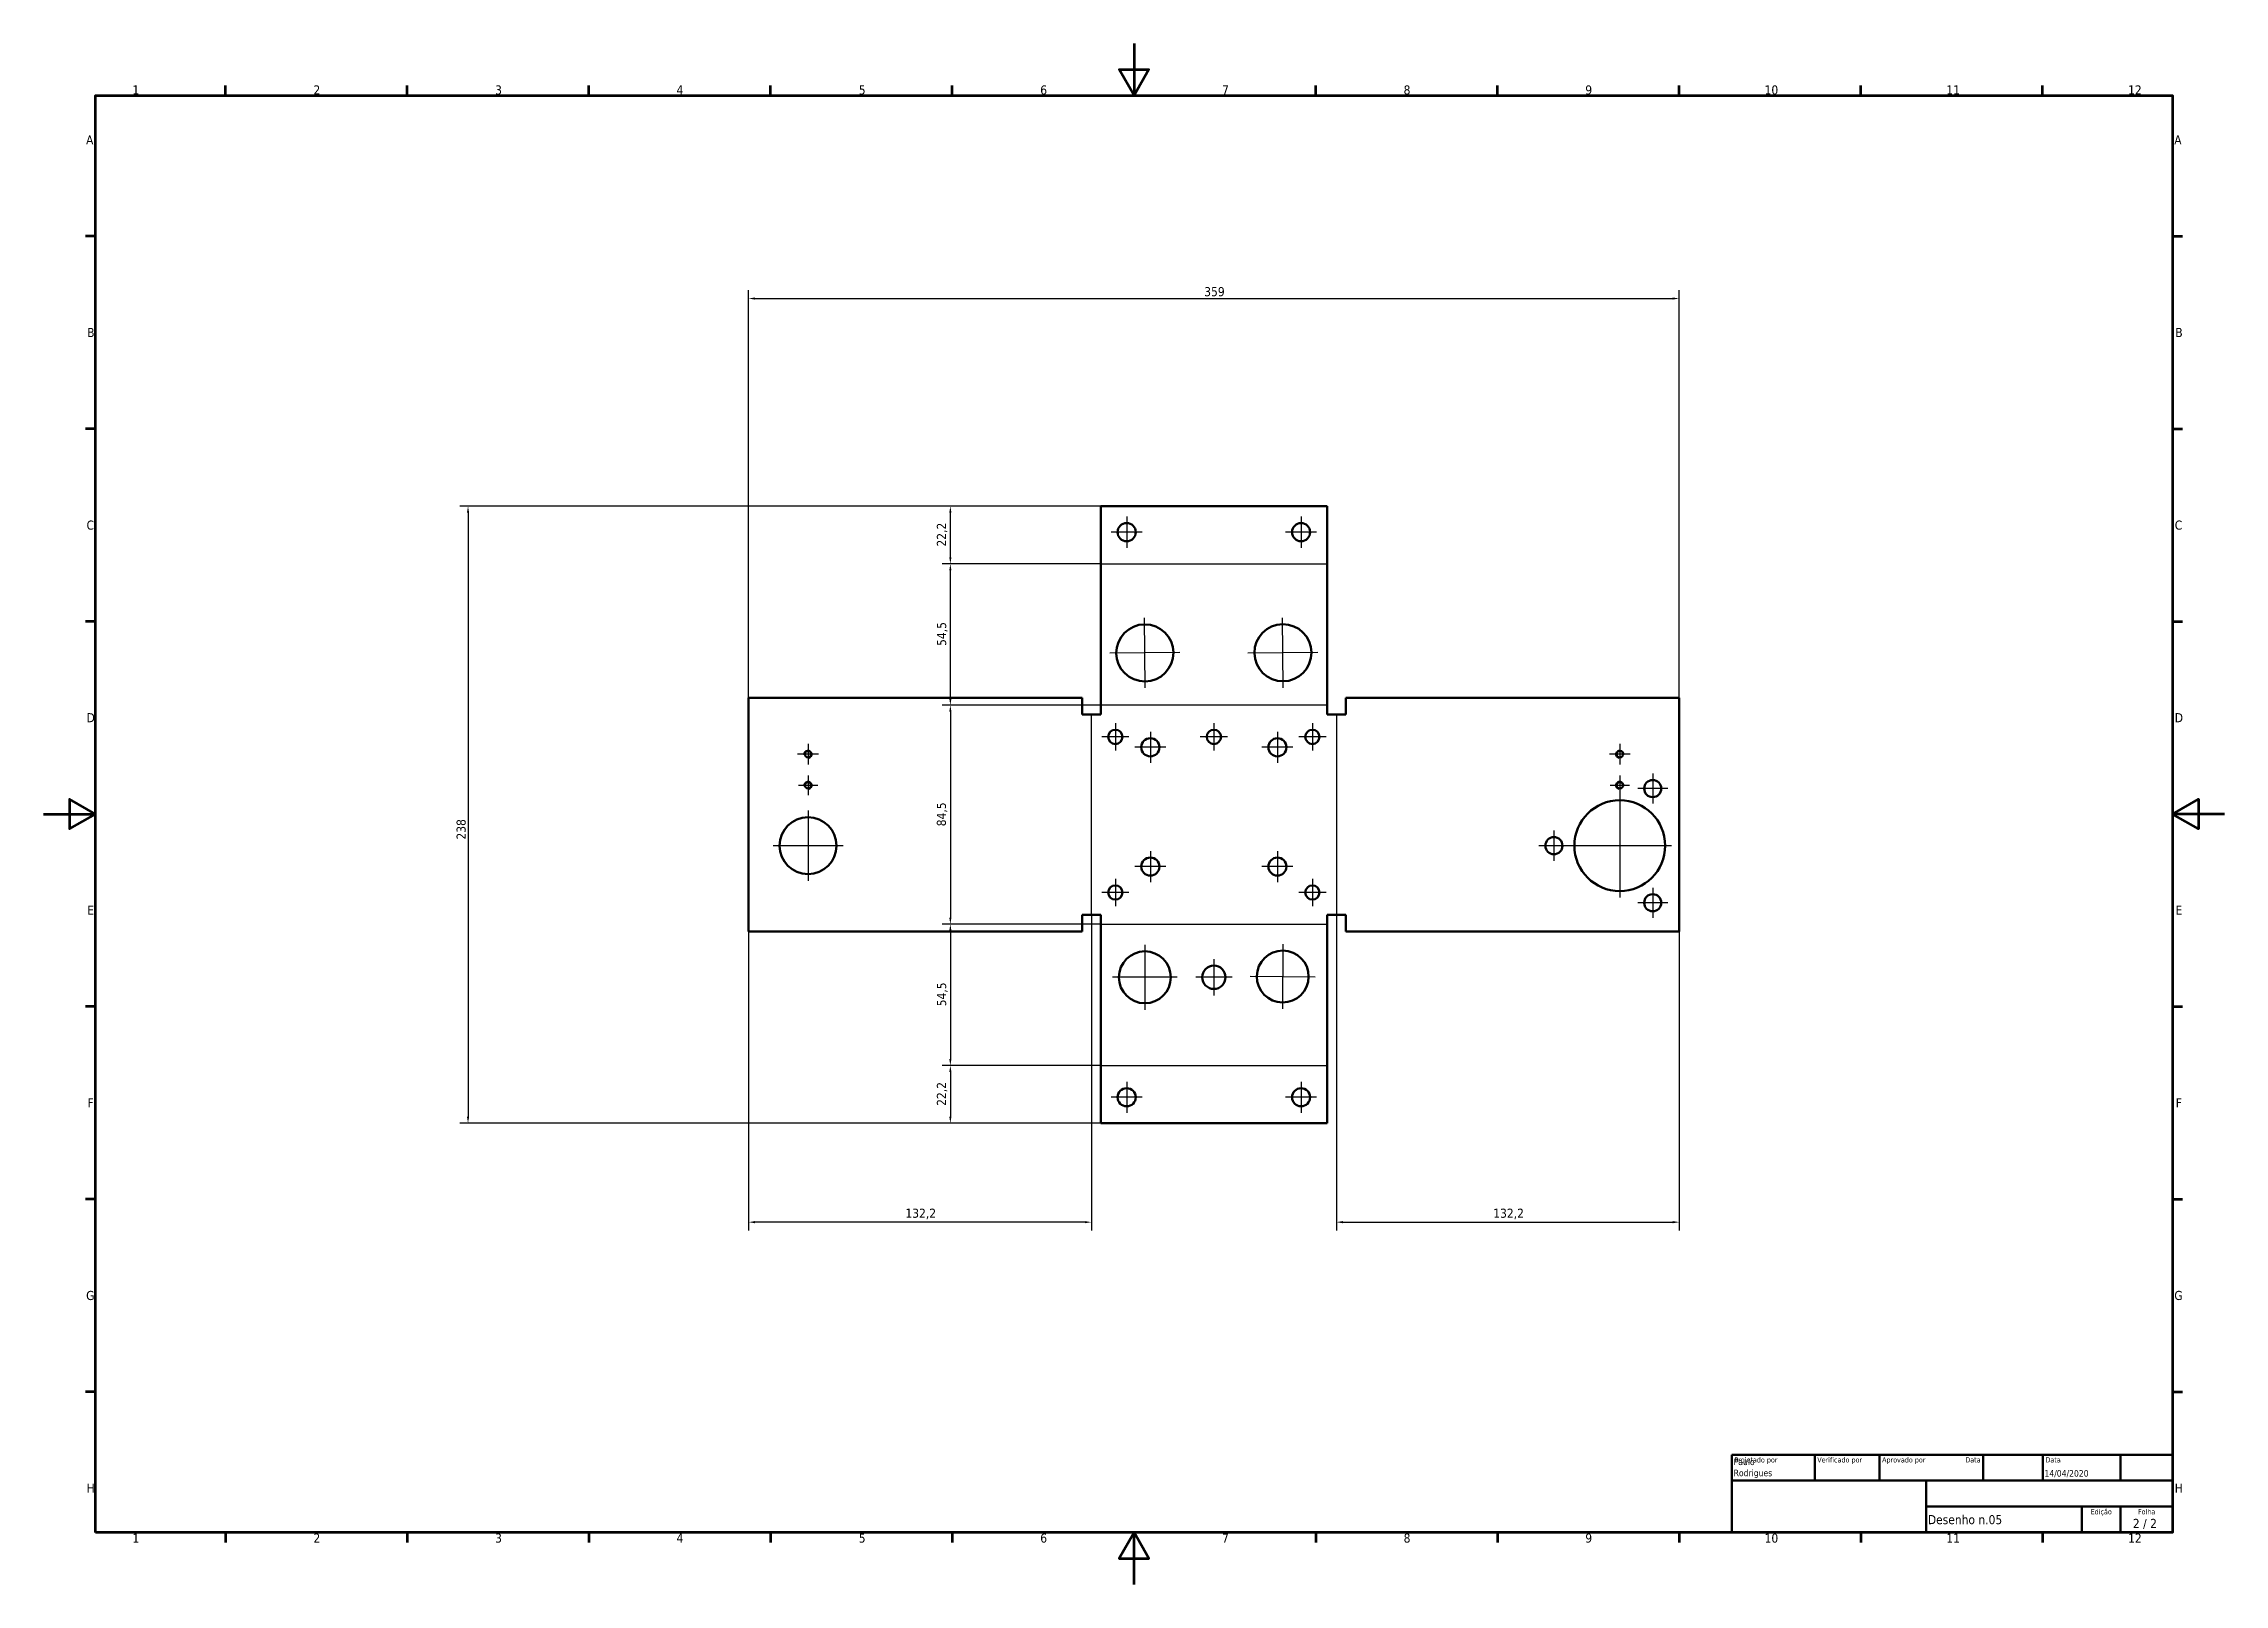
# Model space of a CAD drawing. Header units: millimetres. Extents: x 0 to 841, y 0 to 594.
import ezdxf
from ezdxf.enums import TextEntityAlignment as Align

# ---------------------------------------------------------------- set-up
doc = ezdxf.new("R2010")
doc.units = ezdxf.units.MM
for name, color, linetype, lineweight in [('Borda (ISO)', 7, 'Continuous', 70), ('Dimensão (ISO)', 7, 'Continuous', 25), ('Estreito visível (ISO)', 7, 'Continuous', 35), ('Linha de centro curva (ISO)', 7, 'Continuous', 25), ('Marca de centro (ISO)', 7, 'Continuous', 25), ('Título (ISO)', 7, 'Continuous', 50), ('Visível (ISO)', 7, 'Continuous', 50)]:
    doc.layers.add(name, color=color, linetype=linetype, lineweight=lineweight)
doc.styles.add('Estilo de texto13', font='tahoma.ttf')
doc.styles.add('Estilo de texto14', font='tahoma.ttf')
doc.styles.add('Texto da nota (ISO)', font='tahoma.ttf')
doc.dimstyles.new('Padrão (ISO)', dxfattribs={"dimtxt": 3.5, "dimasz": 2.5, "dimexe": 3.175, "dimexo": 0, "dimgap": 0.762, "dimtad": 1, "dimrnd": 1e-08, "dimzin": 0, "dimtxsty": 'Texto da nota (ISO)', "dimcen": 0.09, "dimdle": 10, "dimclrd": 256, "dimclre": 256, "dimclrt": 256, "dimazin": 0, "dimtfac": 1.001486, "dimtmove": 0, "dimatfit": 3, "dimfxl": 1, "dimtolj": 1, "dimtzin": 0, "dimlwd": -1, "dimlwe": -1, "dimarcsym": 0})

# ---------------------------------------------------------------- blocks, each defined once
blk = doc.blocks.new('Bordas Borda padrão')
at = {"layer": 'Borda (ISO)'}
for p, q in [((70.08, 574), (70.08, 577.9)), ((140.17, 574), (140.17, 577.9)), ((210.25, 574), (210.25, 577.9)), ((280.33, 574), (280.33, 577.9)), ((350.42, 574), (350.42, 577.9)), ((490.58, 574), (490.58, 577.9)), ((560.67, 574), (560.67, 577.9)), ((630.75, 574), (630.75, 577.9)), ((700.83, 574), (700.83, 577.9)), ((770.92, 574), (770.92, 577.9)), ((20, 519.75), (16.1, 519.75)), ((821, 519.75), (824.9, 519.75)), ((20, 445.5), (16.1, 445.5)), ((821, 445.5), (824.9, 445.5)), ((20, 371.25), (16.1, 371.25)), ((821, 371.25), (824.9, 371.25)), ((20, 222.75), (16.1, 222.75)), ((821, 222.75), (824.9, 222.75)), ((20, 148.5), (16.1, 148.5)), ((821, 148.5), (824.9, 148.5)), ((20, 74.25), (16.1, 74.25)), ((821, 74.25), (824.9, 74.25)), ((70.08, 20), (70.08, 16.1)), ((140.17, 20), (140.17, 16.1)), ((210.25, 20), (210.25, 16.1)), ((280.33, 20), (280.33, 16.1)), ((350.42, 20), (350.42, 16.1)), ((490.58, 20), (490.58, 16.1)), ((560.67, 20), (560.67, 16.1)), ((630.75, 20), (630.75, 16.1)), ((700.83, 20), (700.83, 16.1)), ((770.92, 20), (770.92, 16.1))]:
    blk.add_line(p, q, dxfattribs=at)
at = {"layer": 'Borda (ISO)', "flags": 128}
for points in [[(420.5, 594), (420.5, 574), (414.73, 584), (426.27, 584), (420.5, 574)], [(20, 20), (20, 574), (821, 574), (821, 20), (20, 20)], [(0, 297), (20, 297), (10, 302.77), (10, 291.23), (20, 297)], [(841, 297), (821, 297), (831, 302.77), (831, 291.23), (821, 297)], [(420.5, 0), (420.5, 20), (414.73, 10), (426.27, 10), (420.5, 20)]]:
    blk.add_lwpolyline(points, dxfattribs=at)
at = {"layer": 'Borda (ISO)', "char_height": 3.5, "attachment_point": 7, "style": 'Texto da nota (ISO)'}
for s, insert in [('1', (34.25, 574.4)), ('2', (104.06, 574.4)), ('3', (174.12, 574.33)), ('4', (244.07, 574.4)), ('5', (314.35, 574.33)), ('6', (384.34, 574.33)), ('7', (454.46, 574.4)), ('8', (524.48, 574.32)), ('9', (594.55, 574.33)), ('10', (663.69, 574.33)), ('11', (733.77, 574.4)), ('12', (803.86, 574.4)), ('A', (16.36, 555.13)), ('A', (821.66, 555.13)), ('B', (16.78, 480.88)), ('B', (822.08, 480.88)), ('C', (16.56, 406.56)), ('C', (821.86, 406.56)), ('D', (16.57, 332.38)), ('D', (821.87, 332.38)), ('E', (16.85, 258.13)), ('E', (822.15, 258.13)), ('F', (16.94, 183.88)), ('F', (822.24, 183.88)), ('G', (16.4, 109.56)), ('G', (821.7, 109.56)), ('H', (16.57, 35.38)), ('H', (821.87, 35.38)), ('1', (34.25, 16.1)), ('2', (104.06, 16.1)), ('3', (174.12, 16.03)), ('4', (244.07, 16.1)), ('5', (314.35, 16.03)), ('6', (384.34, 16.03)), ('7', (454.46, 16.1)), ('8', (524.48, 16.02)), ('9', (594.55, 16.03)), ('10', (663.69, 16.03)), ('11', (733.77, 16.1)), ('12', (803.86, 16.1))]:
    blk.add_mtext(s, dxfattribs=dict(at, insert=insert))
blk = doc.blocks.new('Blocos de títulos ISO')
at = {"layer": 'Título (ISO)'}
for p, q in [((270.07, 130), (100.07, 130)), ((100.07, 130), (100.07, 100)), ((132.07, 120), (132.07, 130)), ((157.07, 120), (157.07, 130)), ((197.07, 120), (197.07, 130)), ((220.07, 120), (220.07, 130)), ((250.07, 120), (250.07, 130)), ((270.07, 100), (270.07, 130)), ((100.07, 120), (270.07, 120)), ((175.07, 120), (175.07, 100)), ((270.07, 110), (175.07, 110)), ((235.07, 100), (235.07, 110)), ((250.07, 100), (250.07, 110)), ((100.07, 100), (270.07, 100))]:
    blk.add_line(p, q, dxfattribs=at)
at = {"layer": 'Título (ISO)', "style": 'Estilo de texto14'}
for s, p in [('Projetado por', (101.07, 129)), ('Verificado por', (133.07, 129)), ('Aprovado por', (158.07, 129)), ('Data', (221.07, 129))]:
    blk.add_text(s, height=2, dxfattribs=at).set_placement(p, align=Align.TOP_LEFT)
blk.add_text('Data', height=2, dxfattribs=at).set_placement((196.07, 129), align=Align.TOP_RIGHT)
for s, p in [('Edição', (242.57, 109)), ('Folha', (260.07, 109))]:
    blk.add_text(s, height=2, dxfattribs=at).set_placement(p, align=Align.TOP_CENTER)
at = {"layer": 'Título (ISO)', "style": 'Texto da nota (ISO)'}
blk.add_text('2 / 2 ', height=3.5, dxfattribs=at).set_placement((260.07, 103.5), align=Align.MIDDLE_CENTER)
at = {"layer": 'Título (ISO)'}
for tag, p, height, style in [('AUTOR_001', (100.82, 125.99), 2.5, 'Estilo de texto13'), ('AUTOR_002', (100.82, 121.71), 2.5, 'Estilo de texto13'), ('DATA_DE_CRIAÇÃO_001', (220.69, 121.54), 2.5, 'Estilo de texto13'), ('NÚMERO_DA_PEÇA_001', (175.72, 103.21), 3.5, 'Texto da nota (ISO)')]:
    blk.add_attdef(tag, p, '', height=height, dxfattribs=dict(at, style=style))
at = {"layer": 'Título (ISO)', "style": 'Estilo de texto13'}
for tag, p in [('VERIFICADO_POR', (133.07, 121)), ('APROVADO_POR_ENG.', (158.07, 121))]:
    blk.add_attdef(tag, text='', height=2.5, dxfattribs=at).set_placement(p, align=Align.BOTTOM_LEFT)
blk.add_attdef('DATA_DE_APROVAÇÃO_DA_ENG.', text='', height=2.5, dxfattribs=at).set_placement((196.07, 121), align=Align.BOTTOM_RIGHT)
at = {"layer": 'Título (ISO)', "style": 'Texto da nota (ISO)'}
for tag, p in [('EMPRESA', (137.41, 109.96)), ('TÍTULO', (222.57, 115)), ('NÚMERO_DE_REVISÃO', (242.57, 103.5))]:
    blk.add_attdef(tag, text='', height=3.5, dxfattribs=at).set_placement(p, align=Align.MIDDLE_CENTER)
blk = doc.blocks.new('*D5')
at = {"layer": 'Defpoints', "color": 0, "transparency": 16777216}
for p in [(407.68, 415.66), (163.68, 177.8), (407.68, 177.8)]:
    blk.add_point(p, dxfattribs=at)
at = {"layer": 'Dimensão (ISO)', "transparency": 16777216}
for p, q in [((407.68, 415.66), (160.51, 415.66)), ((163.68, 413.16), (163.68, 180.3)), ((407.68, 177.8), (160.51, 177.8))]:
    blk.add_line(p, q, dxfattribs=at)
for points in [[(163.26, 413.16), (164.1, 413.16), (163.68, 415.66)], [(163.26, 180.3), (164.1, 180.3), (163.68, 177.8)]]:
    blk.add_solid(points, dxfattribs=at)
at = {"layer": 'Dimensão (ISO)', "transparency": 16777216, "insert": (159.26, 287.14), "char_height": 3.5, "attachment_point": 1, "rotation": 90, "style": 'Texto da nota (ISO)'}
blk.add_mtext('\\A1;238', dxfattribs=at)
blk = doc.blocks.new('*D6')
at = {"layer": 'Defpoints', "color": 0, "transparency": 16777216}
for p in [(630.78, 495.73), (271.85, 341.73), (630.78, 341.73)]:
    blk.add_point(p, dxfattribs=at)
at = {"layer": 'Dimensão (ISO)', "transparency": 16777216}
for p, q in [((271.85, 341.73), (271.85, 498.9)), ((630.78, 341.73), (630.78, 498.9)), ((274.35, 495.73), (628.28, 495.73))]:
    blk.add_line(p, q, dxfattribs=at)
for points in [[(274.35, 496.14), (274.35, 495.31), (271.85, 495.73)], [(628.28, 496.14), (628.28, 495.31), (630.78, 495.73)]]:
    blk.add_solid(points, dxfattribs=at)
at = {"layer": 'Dimensão (ISO)', "transparency": 16777216, "insert": (447.58, 500.13), "char_height": 3.5, "attachment_point": 1, "style": 'Texto da nota (ISO)'}
blk.add_mtext('\\A1;359', dxfattribs=at)
blk = doc.blocks.new('*D7')
at = {"layer": 'Defpoints', "color": 0, "transparency": 16777216}
for p in [(407.68, 200.03), (349.68, 177.8), (407.68, 177.8)]:
    blk.add_point(p, dxfattribs=at)
at = {"layer": 'Dimensão (ISO)', "transparency": 16777216}
for p, q in [((407.68, 200.03), (346.51, 200.03)), ((349.68, 197.53), (349.68, 180.3)), ((407.68, 177.8), (346.51, 177.8))]:
    blk.add_line(p, q, dxfattribs=at)
for points in [[(349.26, 197.53), (350.1, 197.53), (349.68, 200.03)], [(349.26, 180.3), (350.1, 180.3), (349.68, 177.8)]]:
    blk.add_solid(points, dxfattribs=at)
at = {"layer": 'Dimensão (ISO)', "transparency": 16777216, "insert": (344.48, 184.48), "char_height": 3.5, "attachment_point": 1, "rotation": 90, "style": 'Texto da nota (ISO)'}
blk.add_mtext('\\A1;22,2', dxfattribs=at)
blk = doc.blocks.new('*D8')
at = {"layer": 'Defpoints', "color": 0, "transparency": 16777216}
for p in [(407.68, 254.49), (349.68, 200.03), (407.68, 200.03)]:
    blk.add_point(p, dxfattribs=at)
at = {"layer": 'Dimensão (ISO)', "transparency": 16777216}
for p, q in [((407.68, 254.49), (346.51, 254.49)), ((349.68, 251.99), (349.68, 202.53)), ((407.68, 200.03), (346.51, 200.03))]:
    blk.add_line(p, q, dxfattribs=at)
for points in [[(349.26, 251.99), (350.1, 251.99), (349.68, 254.49)], [(349.26, 202.53), (350.1, 202.53), (349.68, 200.03)]]:
    blk.add_solid(points, dxfattribs=at)
at = {"layer": 'Dimensão (ISO)', "transparency": 16777216, "insert": (344.55, 222.86), "char_height": 3.5, "attachment_point": 1, "rotation": 90, "style": 'Texto da nota (ISO)'}
blk.add_mtext('\\A1;54,5', dxfattribs=at)
blk = doc.blocks.new('*D9')
at = {"layer": 'Defpoints', "color": 0, "transparency": 16777216}
for p in [(498.54, 258.1), (630.78, 251.73), (630.78, 139.64)]:
    blk.add_point(p, dxfattribs=at)
at = {"layer": 'Dimensão (ISO)', "transparency": 16777216}
for p, q in [((498.54, 258.1), (498.54, 136.47)), ((630.78, 251.73), (630.78, 136.47)), ((501.04, 139.64), (628.28, 139.64))]:
    blk.add_line(p, q, dxfattribs=at)
for points in [[(501.04, 140.06), (501.04, 139.22), (498.54, 139.64)], [(628.28, 140.06), (628.28, 139.22), (630.78, 139.64)]]:
    blk.add_solid(points, dxfattribs=at)
at = {"layer": 'Dimensão (ISO)', "transparency": 16777216, "insert": (559.05, 144.85), "char_height": 3.5, "attachment_point": 1, "style": 'Texto da nota (ISO)'}
blk.add_mtext('\\A1;132,2', dxfattribs=at)
blk = doc.blocks.new('*D10')
at = {"layer": 'Defpoints', "color": 0, "transparency": 16777216}
for p in [(404.08, 258.1), (271.85, 251.73), (271.85, 139.64)]:
    blk.add_point(p, dxfattribs=at)
at = {"layer": 'Dimensão (ISO)', "transparency": 16777216}
for p, q in [((404.08, 258.1), (404.08, 136.47)), ((271.85, 251.73), (271.85, 136.47)), ((401.58, 139.64), (274.35, 139.64))]:
    blk.add_line(p, q, dxfattribs=at)
for points in [[(274.35, 140.06), (274.35, 139.22), (271.85, 139.64)], [(401.58, 140.06), (401.58, 139.22), (404.08, 139.64)]]:
    blk.add_solid(points, dxfattribs=at)
at = {"layer": 'Dimensão (ISO)', "transparency": 16777216, "insert": (332.35, 144.85), "char_height": 3.5, "attachment_point": 1, "style": 'Texto da nota (ISO)'}
blk.add_mtext('\\A1;132,2', dxfattribs=at)
blk = doc.blocks.new('*D11')
at = {"layer": 'Defpoints', "color": 0, "transparency": 16777216}
for p in [(407.68, 338.96), (349.68, 254.49), (407.68, 254.49)]:
    blk.add_point(p, dxfattribs=at)
at = {"layer": 'Dimensão (ISO)', "transparency": 16777216}
for p, q in [((407.68, 338.96), (346.51, 338.96)), ((349.68, 336.46), (349.68, 256.99)), ((407.68, 254.49), (346.51, 254.49))]:
    blk.add_line(p, q, dxfattribs=at)
for points in [[(349.26, 336.46), (350.1, 336.46), (349.68, 338.96)], [(349.26, 256.99), (350.1, 256.99), (349.68, 254.49)]]:
    blk.add_solid(points, dxfattribs=at)
at = {"layer": 'Dimensão (ISO)', "transparency": 16777216, "insert": (344.47, 292.27), "char_height": 3.5, "attachment_point": 1, "rotation": 90, "style": 'Texto da nota (ISO)'}
blk.add_mtext('\\A1;84,5', dxfattribs=at)
blk = doc.blocks.new('*D12')
at = {"layer": 'Defpoints', "color": 0, "transparency": 16777216}
for p in [(349.68, 393.42), (407.68, 393.42), (407.68, 338.96)]:
    blk.add_point(p, dxfattribs=at)
at = {"layer": 'Dimensão (ISO)', "transparency": 16777216}
for p, q in [((407.68, 393.42), (346.51, 393.42)), ((349.68, 341.46), (349.68, 390.92)), ((407.68, 338.96), (346.51, 338.96))]:
    blk.add_line(p, q, dxfattribs=at)
for points in [[(349.26, 390.92), (350.1, 390.92), (349.68, 393.42)], [(349.26, 341.46), (350.1, 341.46), (349.68, 338.96)]]:
    blk.add_solid(points, dxfattribs=at)
at = {"layer": 'Dimensão (ISO)', "transparency": 16777216, "insert": (344.55, 361.79), "char_height": 3.5, "attachment_point": 1, "rotation": 90, "style": 'Texto da nota (ISO)'}
blk.add_mtext('\\A1;54,5', dxfattribs=at)
blk = doc.blocks.new('*D13')
at = {"layer": 'Defpoints', "color": 0, "transparency": 16777216}
for p in [(349.68, 415.66), (407.68, 415.66), (407.68, 393.42)]:
    blk.add_point(p, dxfattribs=at)
at = {"layer": 'Dimensão (ISO)', "transparency": 16777216}
for p, q in [((407.68, 415.66), (346.51, 415.66)), ((349.68, 395.92), (349.68, 413.16)), ((407.68, 393.42), (346.51, 393.42))]:
    blk.add_line(p, q, dxfattribs=at)
for points in [[(349.26, 413.16), (350.1, 413.16), (349.68, 415.66)], [(349.26, 395.92), (350.1, 395.92), (349.68, 393.42)]]:
    blk.add_solid(points, dxfattribs=at)
at = {"layer": 'Dimensão (ISO)', "transparency": 16777216, "insert": (344.48, 400.1), "char_height": 3.5, "attachment_point": 1, "rotation": 90, "style": 'Texto da nota (ISO)'}
blk.add_mtext('\\A1;22,2', dxfattribs=at)

msp = doc.modelspace()

# ---------------------------------------------------------------- linework, layer by layer
at = {"layer": 'Estreito visível (ISO)'}
for centre, start, end in [((294.79, 320.05), 280, 190), ((607.84, 320.05), 350, 260), ((294.79, 308.05), 280, 190), ((607.84, 308.05), 350, 260)]:
    msp.add_arc(centre, 1.5, start, end, dxfattribs=at)
at = {"layer": 'Linha de centro curva (ISO)'}
for p, q in [((407.68, 393.42), (494.94, 393.42)), ((494.94, 338.96), (407.68, 338.96)), ((404.08, 258.1), (404.08, 335.36)), ((498.54, 335.36), (498.54, 258.1)), ((407.68, 254.49), (494.94, 254.49)), ((407.68, 200.03), (494.94, 200.03))]:
    msp.add_line(p, q, dxfattribs=at)
at = {"layer": 'Marca de centro (ISO)', "linetype": 'Continuous'}
for p, q in [((423.68, 405.66), (411.68, 405.66)), ((417.68, 411.66), (417.68, 399.66)), ((490.94, 405.66), (478.94, 405.66)), ((484.94, 411.66), (484.94, 399.66)), ((424.8, 345.62), (424.56, 372.62)), ((478.06, 345.65), (477.82, 372.65)), ((438.18, 359.24), (411.18, 359)), ((491.44, 359.27), (464.44, 359.03)), ((413.31, 331.98), (413.31, 321.48)), ((426.81, 328.73), (426.81, 316.73)), ((451.31, 331.98), (451.31, 321.48)), ((475.81, 328.73), (475.81, 316.73)), ((489.31, 331.98), (489.31, 321.48)), ((298.79, 320.05), (290.79, 320.05)), ((294.79, 324.05), (294.79, 316.05)), ((418.56, 326.73), (408.06, 326.73)), ((432.81, 322.73), (420.81, 322.73)), ((456.56, 326.73), (446.06, 326.73)), ((481.81, 322.73), (469.81, 322.73)), ((494.56, 326.73), (484.06, 326.73)), ((611.84, 320.05), (603.84, 320.05)), ((607.84, 324.05), (607.84, 316.05)), ((294.79, 311.78), (294.79, 304.32)), ((607.84, 311.78), (607.84, 304.32)), ((620.54, 312.59), (620.54, 300.99)), ((298.52, 308.05), (291.06, 308.05)), ((611.57, 308.05), (604.11, 308.05)), ((607.84, 304.79), (607.84, 264.79)), ((626.34, 306.79), (614.74, 306.79)), ((294.79, 298.29), (294.79, 271.29)), ((582.44, 290.59), (582.44, 278.99)), ((308.29, 284.79), (281.29, 284.79)), ((426.81, 282.73), (426.81, 270.73)), ((475.81, 282.73), (475.81, 270.73)), ((588.24, 284.79), (576.64, 284.79)), ((627.84, 284.79), (587.84, 284.79)), ((413.31, 271.98), (413.31, 261.48)), ((432.81, 276.73), (420.81, 276.73)), ((481.81, 276.73), (469.81, 276.73)), ((489.31, 271.98), (489.31, 261.48)), ((418.56, 266.73), (408.06, 266.73)), ((494.56, 266.73), (484.06, 266.73)), ((626.34, 262.79), (614.74, 262.79)), ((620.54, 268.59), (620.54, 256.99)), ((424.68, 246.56), (424.68, 221.56)), ((477.96, 246.84), (477.74, 221.84)), ((451.31, 241.06), (451.31, 227.06)), ((437.18, 234.06), (412.18, 234.06)), ((458.31, 234.06), (444.31, 234.06)), ((465.35, 234.45), (490.35, 234.23)), ((417.68, 193.8), (417.68, 181.8)), ((484.94, 193.8), (484.94, 181.8)), ((423.68, 187.8), (411.68, 187.8)), ((490.94, 187.8), (478.94, 187.8))]:
    msp.add_line(p, q, dxfattribs=at)
at = {"layer": 'Visível (ISO)'}
for p, q in [((407.68, 415.66), (407.68, 335.36)), ((494.94, 415.66), (407.68, 415.66)), ((494.94, 415.66), (494.94, 335.36)), ((271.85, 341.73), (400.48, 341.73)), ((271.85, 341.73), (271.85, 251.73)), ((400.48, 335.36), (400.48, 341.73)), ((502.15, 341.73), (502.15, 335.36)), ((630.78, 341.73), (502.15, 341.73)), ((630.78, 251.73), (630.78, 341.73)), ((407.68, 335.36), (400.48, 335.36)), ((502.15, 335.36), (494.94, 335.36)), ((400.48, 251.73), (400.48, 258.1)), ((400.48, 258.1), (407.68, 258.1)), ((407.68, 177.8), (407.68, 258.1)), ((494.94, 177.8), (494.94, 258.1)), ((494.94, 258.1), (502.15, 258.1)), ((502.15, 258.1), (502.15, 251.73)), ((271.85, 251.73), (400.48, 251.73)), ((630.78, 251.73), (502.15, 251.73)), ((407.68, 177.8), (494.94, 177.8))]:
    msp.add_line(p, q, dxfattribs=at)
for centre, radius in [((417.68, 405.66), 3.5), ((484.94, 405.66), 3.5), ((413.31, 326.73), 2.75), ((451.31, 326.73), 2.75), ((489.31, 326.73), 2.75), ((294.79, 320.05), 1.23), ((426.81, 322.73), 3.5), ((475.81, 322.73), 3.5), ((607.84, 320.05), 1.23), ((294.79, 308.05), 1.23), ((607.84, 308.05), 1.23), ((620.54, 306.79), 3.3), ((294.79, 284.79), 11), ((607.84, 284.79), 17.5), ((582.44, 284.79), 3.3), ((426.81, 276.73), 3.5), ((475.81, 276.73), 3.5), ((413.31, 266.73), 2.75), ((489.31, 266.73), 2.75), ((620.54, 262.79), 3.3), ((424.68, 234.06), 10), ((451.31, 234.06), 4.5), ((417.68, 187.8), 3.5), ((484.94, 187.8), 3.5)]:
    msp.add_circle(centre, radius, dxfattribs=at)
for centre, major_axis in [((424.68, 359.12), (11, 0.1)), ((477.94, 359.15), (11, 0.1)), ((477.85, 234.34), (-10, 0.09))]:
    msp.add_ellipse(centre, major_axis=major_axis, ratio=1, dxfattribs=at)

# ---------------------------------------------------------------- block references
msp.add_blockref('Bordas Borda padrão', (0, 0))
msp.add_blockref('Blocos de títulos ISO', (550.93, -80)).add_auto_attribs({'NÚMERO_DA_PEÇA_001': 'Desenho n.05', 'AUTOR_001': 'Paulo', 'DATA_DE_CRIAÇÃO_001': '14/04/2020', 'AUTOR_002': 'Rodrigues'})

# ---------------------------------------------------------------- dimensions: what is measured, and where the dimension line sits
at = {"layer": 'Dimensão (ISO)'}
for base, p1, p2, angle, override, picture, middle in [((630.78, 495.73), (271.85, 341.73), (630.78, 341.73), 180, {"dimgap": 0.762, "dimdec": 0, "dimtol": 0, "dimlim": 0, "dimtp": 0, "dimtm": 0, "dimtdec": 2, "dimtofl": 0, "dimatfit": 1}, '*D6', (451.31, 495.73)), ((163.68, 177.8), (407.68, 415.66), (407.68, 177.8), 90, {"dimgap": 0.762, "dimdec": 0, "dimtol": 0, "dimlim": 0, "dimtp": 0, "dimtm": 0, "dimtdec": 2, "dimtofl": 0, "dimatfit": 1}, '*D5', (163.68, 290.87)), ((349.68, 415.66), (407.68, 393.42), (407.68, 415.66), 270, {"dimgap": 0.762, "dimdec": 1, "dimtol": 0, "dimlim": 0, "dimtp": 0, "dimtm": 0, "dimtdec": 2, "dimtofl": 0, "dimatfit": 1}, '*D13', (349.68, 404.54)), ((349.68, 393.42), (407.68, 338.96), (407.68, 393.42), 90, {"dimgap": 0.762, "dimdec": 1, "dimtol": 0, "dimlim": 0, "dimtp": 0, "dimtm": 0, "dimtdec": 2, "dimtofl": 0, "dimatfit": 1}, '*D12', (349.68, 366.19)), ((349.68, 254.49), (407.68, 338.96), (407.68, 254.49), 90, {"dimgap": 0.762, "dimdec": 1, "dimtol": 0, "dimlim": 0, "dimtp": 0, "dimtm": 0, "dimtdec": 2, "dimtofl": 0, "dimatfit": 1}, '*D11', (349.68, 296.73)), ((349.68, 200.03), (407.68, 254.49), (407.68, 200.03), 270, {"dimgap": 0.762, "dimdec": 1, "dimtol": 0, "dimlim": 0, "dimtp": 0, "dimtm": 0, "dimtdec": 2, "dimtofl": 0, "dimatfit": 1}, '*D8', (349.68, 227.26)), ((630.78, 139.64), (498.54, 258.1), (630.78, 251.73), 180, {"dimgap": 0.762, "dimdec": 1, "dimtol": 0, "dimlim": 0, "dimtp": 0, "dimtm": 0, "dimtdec": 2, "dimtofl": 0, "dimatfit": 1}, '*D9', (564.66, 139.64)), ((349.68, 177.8), (407.68, 200.03), (407.68, 177.8), 270, {"dimgap": 0.762, "dimdec": 1, "dimtol": 0, "dimlim": 0, "dimtp": 0, "dimtm": 0, "dimtdec": 2, "dimtofl": 0, "dimatfit": 1}, '*D7', (349.68, 188.91))]:
    dim = msp.add_linear_dim(base=base, p1=p1, p2=p2, angle=angle, dimstyle='Padrão (ISO)', override=override, dxfattribs=at)
    dim.commit()
    dim.dimension.update_dxf_attribs({"geometry": picture, "text_midpoint": middle, "dimtype": 160})
dim = msp.add_linear_dim(base=(271.85, 139.64), p1=(404.08, 258.1), p2=(271.85, 251.73), dimstyle='Padrão (ISO)', override={"dimgap": 0.762, "dimdec": 1, "dimtol": 0, "dimlim": 0, "dimtp": 0, "dimtm": 0, "dimtdec": 2, "dimtofl": 0, "dimatfit": 1}, dxfattribs=at)
dim.commit()
dim.dimension.update_dxf_attribs({"geometry": '*D10', "text_midpoint": (337.96, 139.64), "dimtype": 160})

doc.saveas('drawing.dxf')
